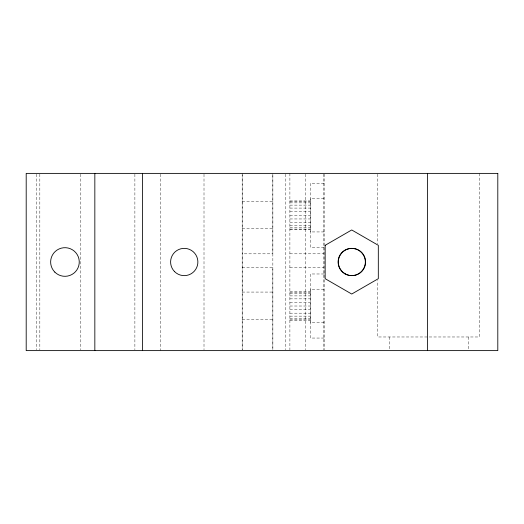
<?xml version="1.0" encoding="UTF-8"?>
<svg xmlns="http://www.w3.org/2000/svg" width="524" height="524" viewBox="0 0 524 524"><rect width="100%" height="100%" fill="white"/><g stroke="black" fill="none" stroke-linecap="round" stroke-linejoin="round"><path stroke-width="0.39" stroke-dasharray="2.62 1.97" d="M242.18 173.385L242.18 349.796L242.18 174.204M272.853 174.197L272.853 253.819L242.18 253.826M323.983 183.21L310.346 183.21L310.346 231.936L323.983 231.936M323.983 198.557L310.346 198.557L310.346 247.282L323.983 247.282M289.896 200.934L310.346 200.934M242.18 201.301L272.853 201.301M289.896 201.419L310.346 201.419M289.896 202.847L310.346 202.847M289.896 205.126L310.346 205.126M289.896 208.087L310.346 208.087M289.896 211.539L310.346 211.539M289.896 215.246L310.346 215.246M289.896 218.953L310.346 218.953M289.896 222.405L310.346 222.405M289.896 225.366L310.346 225.366M289.896 227.645L310.346 227.645M242.18 228.569L272.853 228.569M289.896 229.073L310.346 229.073M289.896 229.558L310.346 229.558M289.896 253.819L323.983 253.812M242.18 267.45L272.853 267.45L272.853 349.796L272.853 173.385M289.896 267.45L323.983 267.45M323.983 273.98L310.346 273.98L310.346 322.705L323.983 322.705M323.983 289.327L310.346 289.327L310.346 338.052L323.983 338.052M289.896 291.704L310.346 291.704M242.18 292.071L272.853 292.071M289.896 292.189L310.346 292.189M289.896 293.617L310.346 293.617M289.896 295.896L310.346 295.896M289.896 298.857L310.346 298.857M289.896 302.309L310.346 302.309M289.896 306.016L310.346 306.016M289.896 309.723L310.346 309.723M289.896 313.175L310.346 313.175M289.896 316.136L310.346 316.136M289.896 318.415L310.346 318.415M242.18 319.339L272.853 319.339M289.896 319.843L310.346 319.843M289.896 320.328L310.346 320.328M479.394 173.385L479.394 336.978L377.699 336.978L377.699 280.543M468.489 336.978L468.489 349.809M389.398 336.978L389.398 350.615M377.699 174.204L377.699 243.732M305.708 174.204L305.708 349.796M289.896 173.385L289.896 349.796M285.809 174.204L285.809 349.796M204.006 174.204L204.006 349.796M160.685 174.204L160.685 350.615M134.884 174.204L134.884 349.796M80.807 174.204L80.807 349.796M39.831 174.204L39.837 349.796M36.431 174.204L36.438 349.796M324.002 174.204L324.002 349.796L323.983 174.204"/><path stroke-width="0.79" d="M427.591 173.385L427.591 350.615M142.554 173.385L142.554 350.615M94.837 173.385L94.837 350.615M365.542 262.707A13.631 13.631 0 0 1 363.735 268.819M363.361 269.421A13.631 13.631 0 0 1 342.984 272.29A13.631 13.631 0 0 1 342.984 251.71A13.631 13.631 0 0 1 363.361 254.579M363.735 255.181A13.631 13.631 0 0 1 365.542 261.293M325.149 245.311L325.149 278.689L351.728 294.036L378.315 278.689L378.315 245.311L351.728 229.964L325.149 245.311M497.8 173.385L26.2 173.385L26.2 350.615L497.8 350.615L497.8 173.385M174.603 271.642A13.631 13.631 0 0 0 197.41 265.53A13.631 13.631 0 0 0 180.714 248.828A13.631 13.631 0 0 0 174.603 271.642M54.83 272.12A14.312 14.312 0 0 0 78.777 265.707A14.312 14.312 0 0 0 61.249 248.173A14.312 14.312 0 0 0 54.83 272.12M344.916 273.803A13.631 13.631 0 0 0 365.366 262A13.631 13.631 0 0 0 344.916 250.19A13.631 13.631 0 0 0 344.916 273.803"/></g></svg>
